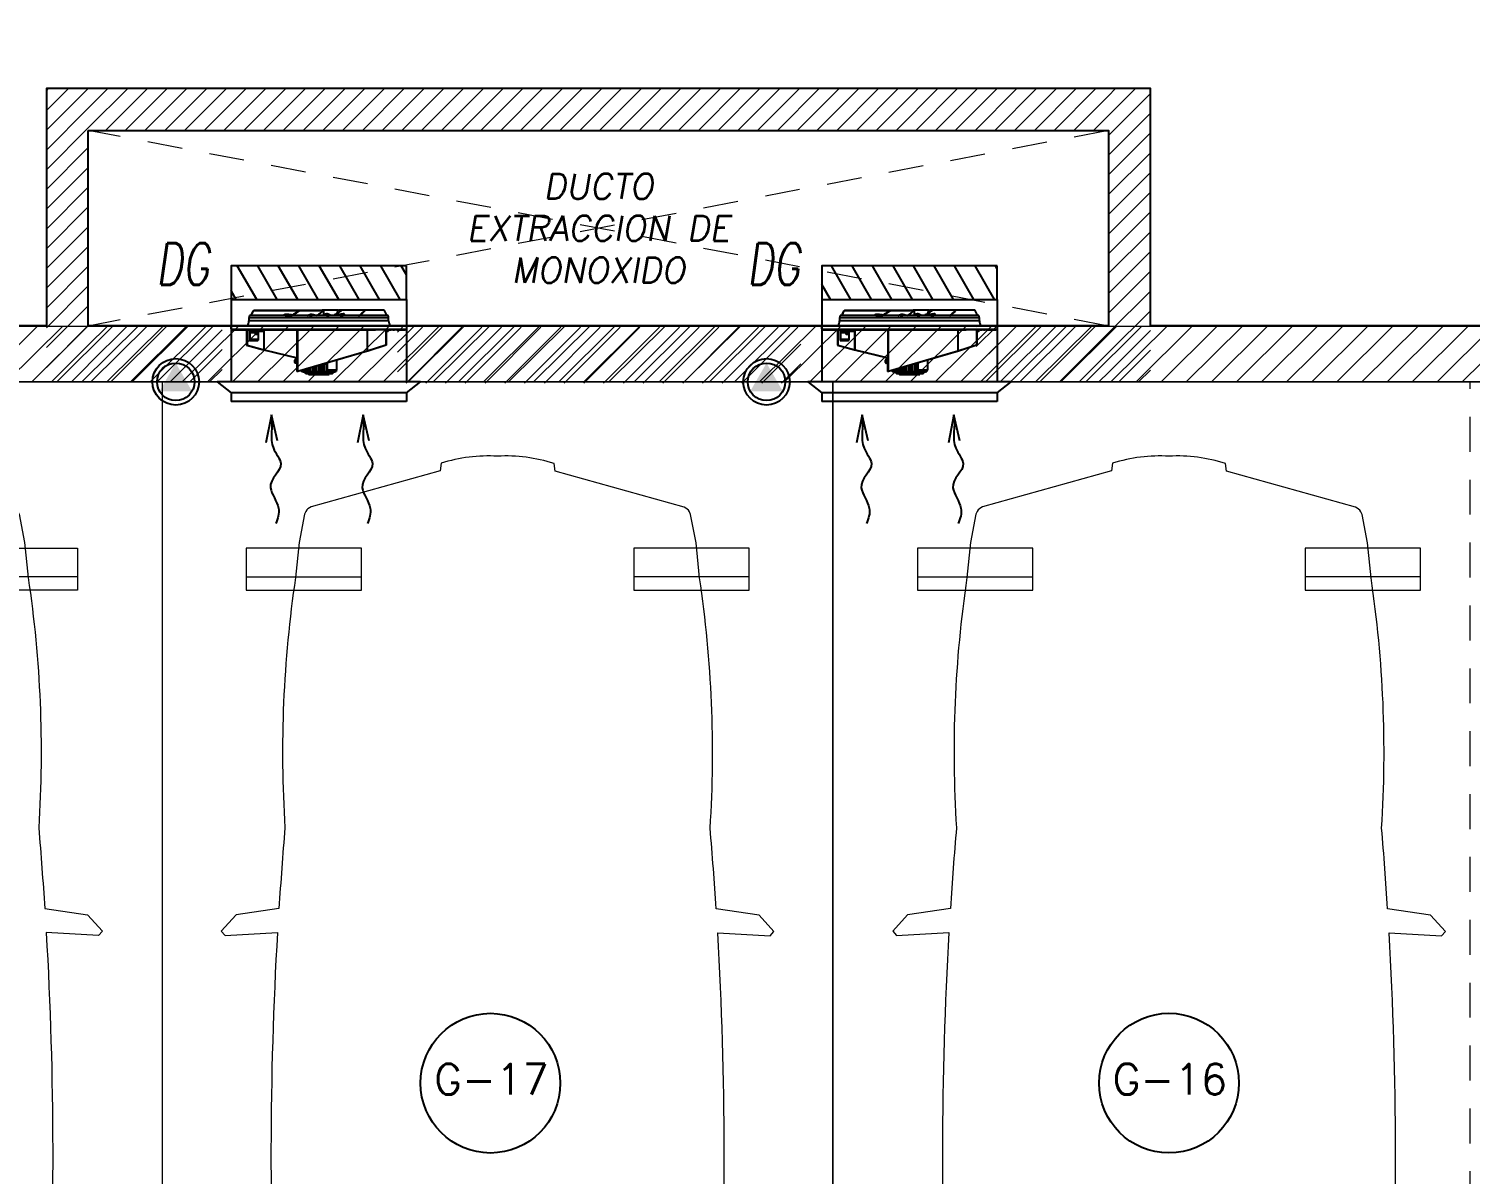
# Model space of a CAD drawing. Header units: millimetres. Extents: x 226317 to 226469, y 8188100 to 8188260.
# Drawn here: x 226368.64 to 226373.8, y 8188205.07 to 8188209.17 of the extents above; entities that cross this region are included whole.
import ezdxf
from ezdxf.enums import TextEntityAlignment as Align

# ---------------------------------------------------------------- set-up
doc = ezdxf.new("R2010")
doc.units = ezdxf.units.MM
doc.linetypes.add('HIDDEN2', pattern=[0.1875, 0.125, -0.0625])
for name, color, linetype in [('A-COTAS INT', 8, 'Continuous'), ('A-ESTRUCTURA-HATCH', 8, 'Continuous'), ('A-ESTRUCTURA-MUROS', 8, 'Continuous'), ('A-ESTRUCTURA-VIGAS', 8, 'HIDDEN2'), ('A-LINEAS', 8, 'Continuous'), ('A-MOBILIARIO', 8, 'Continuous'), ('A-NUMERO ESTAC', 8, 'Continuous'), ('A-PROYECCIONES', 8, 'HIDDEN2'), ('A-TEXTO-INDICACIONES', 8, 'Continuous'), ('A_30_Extractores', 8, 'Continuous'), ('L-03_EQUIP-ACCES', 8, 'Continuous'), ('L3 Equipos y Ductos', 8, 'Continuous'), ('L4 Linea mediana', 8, 'Continuous'), ('L6 Linea fina', 8, 'Continuous'), ('MURO CF 120', 8, 'Continuous')]:
    doc.layers.add(name, color=color, linetype=linetype)
doc.layers.add('A-ETAPAS', color=8, linetype='Continuous', lineweight=35, plot=False)
doc.layers.add('A-MUROS', color=8, linetype='Continuous', lineweight=30)
doc.layers.add('A-ÁREA COMÚN', color=8, linetype='Continuous', plot=False)
doc.styles.add('JNV ING', font='romans.shx', dxfattribs={"width": 0.7, "oblique": 8, "height": 0.15})
doc.styles.add('ROMANS', font='ROMANS.shx', dxfattribs={"oblique": 10})
pattern_1 = [(45, (1.79346, -0.002236), (-0.03535534, 0.03535534), [])]

# ---------------------------------------------------------------- blocks, each defined once
blk = doc.blocks.new('EST P1')
at = {"layer": 'A-ESTRUCTURA-HATCH', "lineweight": 0}
h = blk.add_hatch(dxfattribs=at)
h.set_pattern_fill('ANSI31', color=8, scale=0.02)
h.set_pattern_definition([(45, (-226392.07709, -8188203.05961), (-0.04490128060535, 0.04490128060535), [])])
h.paths.add_polyline_path([(-3.61, 5.05), (-3.61, 4.85), (-44.785, 4.85), (-44.785, -0.15), (-46.99, -0.15), (-46.99, -11.15), (-3.61, -11.1501), (-3.61, -11.4001), (-47.24, -11.4001), (-47.24, 0.15), (-45.035, 0.15), (-45.035, 5.05)])
h.paths.add_polyline_path([(5.8757, 4.85), (5.8757, 5.05), (35.53, 5.05), (35.53, 4.85)])
h.paths.add_polyline_path([(47.915, 5.05), (35.58, 5.05), (35.58, 4.85), (47.915, 4.85)])
h.paths.add_polyline_path([(51.865, 4.85), (53.3757, 4.85), (53.3757, 5.05), (51.865, 5.05)])
edge = h.paths.add_edge_path()
edge.add_arc((63.3007, -0.15), 9.7, 360, 540)
edge.add_line((53.6007, -0.15), (53.8007, -0.15))
edge.add_arc((63.3007, -0.15), 9.5, 0.90471, 180, ccw=False)
edge.add_line((72.7995, 0), (70.3507, 0))
edge.add_line((70.3507, 0), (70.3507, -0.1499))
edge.add_line((70.3507, -0.1499), (73.0007, -0.15))
edge = h.paths.add_edge_path(flags=0)
edge.add_arc((63.3007, -0.15), 3.3, 0.0009, 49.9947)
edge.add_line((65.4221, 2.3777), (65.4222, -0.15))
edge.add_line((65.4222, -0.15), (65.2722, -0.15))
edge.add_line((65.2722, -0.15), (65.2721, 2.4964))
edge.add_arc((63.3007, -0.15), 3.3, 53.3166, 180)
edge.add_line((60.0007, -0.15), (59.8007, -0.15))
edge.add_arc((63.3007, -0.15), 3.5, 2.4574, 179.9999, ccw=False)
edge.add_line((66.7975, 0.0001), (69.4507, 0))
edge.add_line((69.4507, 0), (69.4507, -0.1499))
edge.add_line((69.4507, -0.1499), (66.6007, -0.1499))
h.paths.add_polyline_path([(-3.56, -11.15), (35.53, -11.15), (35.53, -11.4001), (-3.56, -11.4001)])
h.paths.add_polyline_path([(35.58, -11.1501), (71.88, -11.1501), (71.88, -11.4001), (35.58, -11.4)])
at = {"layer": 'A-ESTRUCTURA-MUROS', "color": 8, "lineweight": 0}
blk.add_lwpolyline([(-3.61, 5.05), (-3.61, 4.85), (-44.785, 4.85), (-44.785, -0.15), (-46.99, -0.15), (-46.99, -11.15), (-3.61, -11.1501), (-3.61, -11.4001), (-47.24, -11.4001), (-47.24, 0.15), (-45.035, 0.15), (-45.035, 5.05)], close=True, dxfattribs=at)
at = {"layer": 'A-ESTRUCTURA-VIGAS', "color": 8, "lineweight": 0}
blk.add_lwpolyline([(-18.28, 0.55), (-18.28, 4.85)], dxfattribs=at)
blk = doc.blocks.new('MCF')
at = {"layer": 'MURO CF 120', "lineweight": 0}
h = blk.add_hatch(dxfattribs=at)
h.set_pattern_fill('_USER', color=8, scale=0.05, angle=45, style=0, pattern_type=0)
h.set_pattern_definition(pattern_1)
h.paths.add_polyline_path([(-71.2894, 4.85), (-71.4394, 4.85), (-71.4394, 5.9), (-71.2894, 5.9)])
h = blk.add_hatch(dxfattribs=at)
h.set_pattern_fill('_USER', color=8, scale=0.05, angle=45, style=0, pattern_type=0)
h.set_pattern_definition(pattern_1)
h.paths.add_polyline_path([(-67.6394, 5.8998), (-71.2894, 5.9), (-71.2893, 5.75), (-67.6393, 5.75)])
h = blk.add_hatch(dxfattribs=at)
h.set_pattern_fill('_USER', color=8, scale=0.05, angle=45, style=0, pattern_type=0)
h.set_pattern_definition(pattern_1)
h.paths.add_polyline_path([(-67.6393, 4.85), (-67.4893, 4.85), (-67.4894, 5.8997), (-67.6394, 5.8997)])
h = blk.add_hatch(dxfattribs=at)
h.set_pattern_fill('_USER', color=8, scale=0.05, angle=45, style=0, pattern_type=0)
h.set_pattern_definition(pattern_1)
h.paths.add_polyline_path([(-70.8102, 5.0499), (-71.2894, 5.05), (-71.2893, 4.85), (-70.8102, 4.85)])
h = blk.add_hatch(dxfattribs=at)
h.set_pattern_fill('_USER', color=8, scale=0.05, angle=45, style=0, pattern_type=0)
h.set_pattern_definition(pattern_1)
h.paths.add_polyline_path([(-68.7396, 5.0456), (-70.1826, 5.0457), (-70.1826, 4.8456), (-68.7396, 4.8456)])
h = blk.add_hatch(dxfattribs=at)
h.set_pattern_fill('_USER', color=8, scale=0.05, angle=45, style=0, pattern_type=0)
h.set_pattern_definition(pattern_1)
h.paths.add_polyline_path([(-67.6393, 5.0512), (-68.112, 5.0513), (-68.112, 4.8513), (-67.6393, 4.8513)])
blk = doc.blocks.new('EJE')
at = {"linetype": 'Continuous'}
blk.add_circle((0, 0), 0.5, dxfattribs=at)
at = {"layer": 'A-TEXTO-INDICACIONES', "style": 'ROMANS'}
blk.add_attdef('EJE', text='', height=0.22, rotation=0, dxfattribs=at).set_placement((0.007, 0.028), align=Align.MIDDLE_CENTER)
blk = doc.blocks.new('numeración')
at = {"layer": 'A-NUMERO ESTAC', "color": 8, "lineweight": 0, "xscale": 0.5, "yscale": 0.5, "zscale": 0.5}
for p, values in [((-94.7862, -7.2099), {'EJE': 'G-17'}), ((-92.3584, -7.2098), {'EJE': 'G-16'})]:
    blk.add_blockref('EJE', p, dxfattribs=at).add_auto_attribs(values)
blk = doc.blocks.new('*U81')
at = {"color": 8, "lineweight": 0, "ltscale": 0.5}
for p, q in [((0.3, 4.3019), (0.7126, 4.3019)), ((2.1, 4.3019), (1.6874, 4.3019))]:
    blk.add_line(p, q, dxfattribs=at)
for points in [[(0, 0), (2.4, 0), (2.4, 5), (0, 5)], [(0.3, 4.405), (0.3, 4.255), (0.7126, 4.255), (0.7126, 4.405)], [(1.6874, 4.405), (1.6874, 4.255), (2.1, 4.255), (2.1, 4.405)]]:
    blk.add_lwpolyline(points, close=True, dxfattribs=at)
blk.add_lwpolyline([(1.9875, 3.0285), (2.1748, 3.018), (2.1887, 3.0332), (2.1356, 3.0921), (1.9822, 3.1148, 0.005253), (1.9606, 3.403, 0.053235), (1.9229, 4.2984), (1.91, 4.4239), (1.8907, 4.5254), (1.8862, 4.535, 0.218656), (1.8671, 4.5512), (1.4058, 4.6804), (1.4021, 4.7076, 0.091554), (1.2, 4.7343, 0.09162), (0.9979, 4.7088), (0.9942, 4.6816), (0.5329, 4.5524, 0.218656), (0.5138, 4.5362), (0.5093, 4.5266), (0.49, 4.4251), (0.4771, 4.2996, 0.053235), (0.4394, 3.4042, 0.005253), (0.4178, 3.1159), (0.2644, 3.0933), (0.2113, 3.0344), (0.2252, 3.0191), (0.4125, 3.0297, 0.028265), (0.41, 1.4757, 0.139924), (0.5546, 0.3249, 0.272148), (0.5785, 0.3061, 0.035353), (1.2, 0.2657, 0.045639), (1.8192, 0.3049, 0.272148), (1.8431, 0.3237, 0.139889), (1.99, 1.4745, 0.028265)], format="xyb", close=True, dxfattribs=at)
blk = doc.blocks.new('*U82')
at = {"color": 8, "lineweight": 0, "ltscale": 0.5}
for p, q in [((0.3025, 4.3019), (0.7151, 4.3019)), ((2.1025, 4.3019), (1.6899, 4.3019))]:
    blk.add_line(p, q, dxfattribs=at)
for points in [[(0, 0), (2.405, 0), (2.405, 5), (0, 5)], [(0.3025, 4.405), (0.3025, 4.255), (0.7151, 4.255), (0.7151, 4.405)], [(1.6899, 4.405), (1.6899, 4.255), (2.1025, 4.255), (2.1025, 4.405)]]:
    blk.add_lwpolyline(points, close=True, dxfattribs=at)
blk.add_lwpolyline([(1.99, 3.0285), (2.1773, 3.018), (2.1912, 3.0332), (2.1381, 3.0921), (1.9847, 3.1148, 0.005253), (1.9631, 3.403, 0.053235), (1.9254, 4.2984), (1.9125, 4.4239), (1.8932, 4.5254), (1.8887, 4.535, 0.218656), (1.8696, 4.5512), (1.4083, 4.6804), (1.4046, 4.7076, 0.091554), (1.2025, 4.7343, 0.09162), (1.0004, 4.7088), (0.9967, 4.6816), (0.5354, 4.5524, 0.218656), (0.5163, 4.5362), (0.5118, 4.5266), (0.4925, 4.4251), (0.4796, 4.2996, 0.053235), (0.4419, 3.4042, 0.005253), (0.4203, 3.1159), (0.2669, 3.0933), (0.2138, 3.0344), (0.2277, 3.0191), (0.415, 3.0297, 0.028265), (0.4125, 1.4757, 0.139924), (0.5571, 0.3249, 0.272148), (0.581, 0.3061, 0.035353), (1.2025, 0.2657, 0.045639), (1.8217, 0.3049, 0.272148), (1.8456, 0.3237, 0.139889), (1.9925, 1.4745, 0.028265)], format="xyb", close=True, dxfattribs=at)
blk = doc.blocks.new('*U61')
at = {"color": 8, "lineweight": 0, "ltscale": 0.5}
for p, q in [((0.3025, 4.3019), (0.7151, 4.3019)), ((2.1025, 4.3019), (1.6899, 4.3019))]:
    blk.add_line(p, q, dxfattribs=at)
for points in [[(0, 0), (2.405, 0), (2.405, 5), (0, 5)], [(0.3025, 4.405), (0.3025, 4.255), (0.7151, 4.255), (0.7151, 4.405)], [(1.6899, 4.405), (1.6899, 4.255), (2.1025, 4.255), (2.1025, 4.405)]]:
    blk.add_lwpolyline(points, close=True, dxfattribs=at)
blk.add_lwpolyline([(1.99, 3.0285), (2.1773, 3.018), (2.1912, 3.0332), (2.1381, 3.0921), (1.9847, 3.1148, 0.005253), (1.9631, 3.403, 0.053235), (1.9254, 4.2984), (1.9125, 4.4239), (1.8932, 4.5254), (1.8887, 4.535, 0.218656), (1.8696, 4.5512), (1.4083, 4.6804), (1.4046, 4.7076, 0.091554), (1.2025, 4.7343, 0.09162), (1.0004, 4.7088), (0.9967, 4.6816), (0.5354, 4.5524, 0.218656), (0.5163, 4.5362), (0.5118, 4.5266), (0.4925, 4.4251), (0.4796, 4.2996, 0.053235), (0.4419, 3.4042, 0.005253), (0.4203, 3.1159), (0.2669, 3.0933), (0.2138, 3.0344), (0.2277, 3.0191), (0.415, 3.0297, 0.028265), (0.4125, 1.4757, 0.139924), (0.5571, 0.3249, 0.272148), (0.581, 0.3061, 0.035353), (1.2025, 0.2657, 0.045639), (1.8217, 0.3049, 0.272148), (1.8456, 0.3237, 0.139889), (1.9925, 1.4745, 0.028265)], format="xyb", close=True, dxfattribs=at)
blk = doc.blocks.new('TEXTOSSS')
at = {"layer": 'A-TEXTO-INDICACIONES', "color": 8, "lineweight": 0, "insert": (-97.1312, 7.05), "char_height": 0.09, "width": 1.073848, "attachment_point": 5, "style": 'ROMANS'}
blk.add_mtext('DUCTO EXTRACCION DE MONOXIDO{\\Q15; }', dxfattribs=at)
blk = doc.blocks.new('HXT-500L')
at = {"layer": 'L-03_EQUIP-ACCES'}
for p, q in [((-171.5533, 625.4889), (-171.5536, 625.4889)), ((-171.5535, 625.4824), (-171.5536, 625.4824)), ((-171.5535, 625.4812), (-171.5536, 625.4812)), ((-171.5535, 625.4824), (-171.5535, 625.4812)), ((-171.5535, 625.4812), (-171.5535, 625.4587)), ((-171.5535, 625.4798), (-171.5535, 625.4798)), ((-171.5535, 625.4798), (-171.5535, 625.4787)), ((-171.5535, 625.4787), (-171.5535, 625.4778)), ((-171.5535, 625.4787), (-171.5535, 625.4787)), ((-171.5535, 625.4778), (-171.5535, 625.4778)), ((-171.5535, 625.4769), (-171.5535, 625.4778)), ((-171.5535, 625.4778), (-171.5535, 625.4778)), ((-171.5535, 625.4778), (-171.5535, 625.4778)), ((-171.5535, 625.4769), (-171.5535, 625.4769)), ((-171.5535, 625.4769), (-171.5535, 625.4769)), ((-171.5535, 625.4769), (-171.5535, 625.4756)), ((-171.5535, 625.4756), (-171.5535, 625.4756)), ((-171.5535, 625.4756), (-171.5535, 625.475)), ((-171.5535, 625.475), (-171.5535, 625.475)), ((-171.5535, 625.475), (-171.5535, 625.4741)), ((-171.5535, 625.4741), (-171.5535, 625.4741)), ((-171.5535, 625.4735), (-171.5535, 625.4741)), ((-171.5535, 625.4735), (-171.5535, 625.4735)), ((-171.5535, 625.4735), (-171.5535, 625.4724)), ((-171.5535, 625.4724), (-171.5535, 625.4724)), ((-171.5535, 625.4724), (-171.5535, 625.4722)), ((-171.5535, 625.4722), (-171.5535, 625.4722)), ((-171.5535, 625.4722), (-171.5535, 625.4714)), ((-171.5535, 625.4714), (-171.5535, 625.471)), ((-171.5535, 625.4714), (-171.5535, 625.4714)), ((-171.5535, 625.471), (-171.5535, 625.471)), ((-171.5535, 625.4701), (-171.5535, 625.471)), ((-171.5535, 625.4701), (-171.5535, 625.4701)), ((-171.5535, 625.4698), (-171.5535, 625.4701)), ((-171.5535, 625.4698), (-171.5535, 625.4698)), ((-171.5535, 625.4698), (-171.5535, 625.4691)), ((-171.5535, 625.4691), (-171.5535, 625.4691)), ((-171.5535, 625.469), (-171.5535, 625.469)), ((-171.5535, 625.469), (-171.5535, 625.469)), ((-171.5535, 625.469), (-171.5535, 625.4689)), ((-171.5535, 625.4689), (-171.5535, 625.4689)), ((-171.5535, 625.4688), (-171.5535, 625.4689)), ((-171.5535, 625.4688), (-171.5535, 625.4688)), ((-171.5535, 625.4686), (-171.5535, 625.4686)), ((-171.5535, 625.4686), (-171.5535, 625.4686)), ((-171.5535, 625.4684), (-171.5535, 625.4684)), ((-171.5535, 625.4682), (-171.5535, 625.4682)), ((-171.5535, 625.4682), (-171.5535, 625.4676)), ((-171.5535, 625.4676), (-171.5535, 625.4676)), ((-171.5535, 625.4671), (-171.5535, 625.4671)), ((-171.5535, 625.4668), (-171.5535, 625.4668)), ((-171.5535, 625.4666), (-171.5535, 625.4666)), ((-171.5535, 625.4666), (-171.5535, 625.4655)), ((-171.5535, 625.4655), (-171.5535, 625.4655)), ((-171.5535, 625.4643), (-171.5535, 625.4643)), ((-171.5535, 625.4643), (-171.5535, 625.4632)), ((-171.5535, 625.4632), (-171.5535, 625.4632)), ((-171.5535, 625.4632), (-171.5535, 625.4606)), ((-171.5533, 625.4762), (-171.5533, 625.4889)), ((-171.5533, 625.4589), (-171.5533, 625.4744)), ((-171.5535, 625.4587), (-171.5536, 625.4587)), ((-171.5535, 625.4574), (-171.5536, 625.4574)), ((-171.5535, 625.4606), (-171.5535, 625.4606)), ((-171.5535, 625.4606), (-171.5535, 625.4606)), ((-171.5535, 625.4606), (-171.5535, 625.4606)), ((-171.5535, 625.4606), (-171.5535, 625.4606)), ((-171.5535, 625.4606), (-171.5535, 625.4606)), ((-171.5535, 625.4606), (-171.5535, 625.4606)), ((-171.5535, 625.4606), (-171.5535, 625.4606)), ((-171.5535, 625.4606), (-171.5535, 625.4606)), ((-171.5535, 625.4606), (-171.5535, 625.4606)), ((-171.5535, 625.4606), (-171.5535, 625.4605)), ((-171.5535, 625.4605), (-171.5535, 625.4605)), ((-171.5535, 625.4605), (-171.5535, 625.4605)), ((-171.5535, 625.4605), (-171.5535, 625.4605)), ((-171.5535, 625.4605), (-171.5535, 625.4605)), ((-171.5535, 625.4605), (-171.5535, 625.4605)), ((-171.5535, 625.4605), (-171.5535, 625.4605)), ((-171.5535, 625.4605), (-171.5535, 625.4605)), ((-171.5535, 625.4605), (-171.5535, 625.4605)), ((-171.5535, 625.4605), (-171.5535, 625.4605)), ((-171.5535, 625.4605), (-171.5535, 625.4605)), ((-171.5535, 625.4605), (-171.5535, 625.4605)), ((-171.5535, 625.4605), (-171.5535, 625.4605)), ((-171.5535, 625.4605), (-171.5535, 625.4605)), ((-171.5535, 625.4605), (-171.5535, 625.4605)), ((-171.5535, 625.4605), (-171.5535, 625.4605)), ((-171.5535, 625.4605), (-171.5535, 625.4605)), ((-171.5535, 625.4605), (-171.5535, 625.4605)), ((-171.5535, 625.4605), (-171.5535, 625.4605)), ((-171.5535, 625.4605), (-171.5535, 625.4605)), ((-171.5535, 625.4605), (-171.5535, 625.4605)), ((-171.5535, 625.4605), (-171.5535, 625.4605)), ((-171.5535, 625.4605), (-171.5535, 625.4605)), ((-171.5535, 625.4605), (-171.5535, 625.4605)), ((-171.5535, 625.4605), (-171.5535, 625.4605)), ((-171.5535, 625.4605), (-171.5535, 625.4605)), ((-171.5535, 625.4605), (-171.5535, 625.4605)), ((-171.5535, 625.4605), (-171.5535, 625.4605)), ((-171.5535, 625.4605), (-171.5535, 625.4605)), ((-171.5535, 625.4605), (-171.5535, 625.4605)), ((-171.5535, 625.4603), (-171.5535, 625.4603)), ((-171.5535, 625.4598), (-171.5535, 625.4598)), ((-171.5535, 625.4593), (-171.5535, 625.4593)), ((-171.5533, 625.4589), (-171.5535, 625.4589)), ((-171.5535, 625.4587), (-171.5535, 625.4574)), ((-171.5536, 625.3829), (-171.5537, 625.3829)), ((-171.5573, 624.8664), (-171.5685, 624.8664)), ((-171.5573, 624.8664), (-171.5551, 624.8664)), ((-171.5564, 624.8679), (-171.5551, 624.8679)), ((-171.5551, 624.8679), (-171.5551, 624.868)), ((-171.5536, 624.8679), (-171.5536, 624.868))]:
    blk.add_line(p, q, dxfattribs=at)
blk.add_arc((-171.5555, 624.8664), 0.00175, 74.0681, 180, dxfattribs=at)
for points, knots in [([(-171.5536, 624.868), (-171.5536, 624.868), (-171.5536, 624.868), (-171.554, 624.868), (-171.5545, 624.868), (-171.5549, 624.868), (-171.5551, 624.868)], [0, 0, 0, 0, 0.250006, 0.499998, 0.750003, 1, 1, 1, 1]), ([(-171.5551, 624.8664), (-171.5549, 624.8664), (-171.5547, 624.8664), (-171.5543, 624.8666), (-171.554, 624.8668), (-171.5538, 624.8671), (-171.5536, 624.8675), (-171.5536, 624.8677), (-171.5536, 624.8679)], [0, 0, 0, 0, 0.1931915, 0.332491, 0.5000012, 0.6675015, 0.8068052, 1, 1, 1, 1])]:
    blk.add_open_spline(points, degree=3, knots=knots, dxfattribs=at)
for points in [[(-171.5536, 624.868), (-171.5551, 624.868)], [(-171.5551, 624.8679), (-171.5536, 624.8679)], [(-171.5551, 624.8679), (-171.5551, 624.8679)], [(-171.5551, 624.8677), (-171.5551, 624.8664)]]:
    blk.add_open_spline(points, degree=1, dxfattribs=at)
at = {"layer": 'L3 Equipos y Ductos'}
for p, q in [((-171.5685, 624.8664), (-171.5685, 625.494)), ((-171.5685, 625.494), (-171.5573, 625.494)), ((-171.5551, 625.4939), (-171.5573, 625.4939)), ((-171.5551, 625.4924), (-171.5564, 625.4924)), ((-171.5551, 625.4923), (-171.5551, 625.4924)), ((-171.5551, 624.868), (-171.5551, 625.4923)), ((-171.5536, 625.4939), (-171.5537, 625.4939)), ((-171.5537, 625.4939), (-171.5537, 625.3829)), ((-171.5536, 625.4939), (-171.5536, 625.3829)), ((-171.604, 625.4286), (-171.604, 624.9317)), ((-171.5956, 625.4302), (-171.5956, 624.9302)), ((-171.5851, 625.4302), (-171.5851, 624.9302)), ((-171.5535, 625.4514), (-171.5536, 625.4514)), ((-171.5535, 625.4512), (-171.5536, 625.4512)), ((-171.5535, 625.4449), (-171.5536, 625.4449)), ((-171.5535, 625.4448), (-171.5536, 625.4448)), ((-171.5535, 625.4397), (-171.5536, 625.4397)), ((-171.5535, 625.4334), (-171.5536, 625.4334)), ((-171.5535, 625.4284), (-171.5536, 625.4284)), ((-171.5535, 625.4251), (-171.5536, 625.4251)), ((-171.5535, 625.423), (-171.5536, 625.423)), ((-171.5535, 625.4218), (-171.5536, 625.4218)), ((-171.5536, 625.4214), (-171.5397, 625.4214)), ((-171.5536, 625.4195), (-171.5397, 625.4195)), ((-171.5535, 625.4449), (-171.5535, 625.4512)), ((-171.5535, 625.4334), (-171.5535, 625.4397)), ((-171.5488, 625.4214), (-171.5488, 625.4278)), ((-171.5395, 625.4214), (-171.4986, 625.4214)), ((-171.5395, 625.4195), (-171.4986, 625.4195)), ((-171.4986, 625.4214), (-171.4986, 625.4195)), ((-171.4986, 625.4214), (-171.4772, 625.3554)), ((-171.4986, 625.4195), (-171.4772, 625.3535)), ((-171.5536, 624.868), (-171.5536, 625.3829)), ((-171.5536, 625.3535), (-171.5397, 625.3535)), ((-171.5536, 625.3535), (-171.5397, 625.3535)), ((-171.5395, 625.3535), (-171.4771, 625.3535)), ((-171.5395, 625.3535), (-171.4772, 625.3535)), ((-171.4772, 625.3554), (-171.4772, 625.3535)), ((-171.4771, 625.3549), (-171.4771, 625.3535)), ((-171.4771, 625.3549), (-171.4038, 625.1051)), ((-171.4771, 625.3535), (-171.4038, 625.1037)), ((-171.5536, 625.1037), (-171.4038, 625.1037)), ((-171.4536, 625.1032), (-171.5536, 625.1032)), ((-171.4817, 624.9851), (-171.4536, 625.1032)), ((-171.4536, 625.1032), (-171.4536, 625.1015)), ((-171.4038, 625.1051), (-171.4038, 625.1037)), ((-171.4036, 625.1051), (-171.4036, 625.1022)), ((-171.4036, 625.1022), (-171.4036, 625.1017)), ((-171.4817, 624.9834), (-171.4536, 625.1015)), ((-171.4536, 625.1017), (-171.4036, 625.1017)), ((-171.4817, 624.9851), (-171.5493, 624.9851)), ((-171.4818, 624.985), (-171.5492, 624.985)), ((-171.5488, 624.954), (-171.5488, 624.9837)), ((-171.5488, 624.938), (-171.5488, 624.954)), ((-171.5481, 624.9462), (-171.5481, 624.9692)), ((-171.5479, 624.9689), (-171.5479, 624.9464)), ((-171.5474, 624.9646), (-171.5474, 624.9632)), ((-171.5434, 624.9646), (-171.5474, 624.9646)), ((-171.5474, 624.9632), (-171.5474, 624.9563)), ((-171.5434, 624.9632), (-171.5474, 624.9632)), ((-171.5434, 624.9563), (-171.5474, 624.9563)), ((-171.5474, 624.9563), (-171.5474, 624.9507)), ((-171.5434, 624.9507), (-171.5474, 624.9507)), ((-171.544, 624.9349), (-171.544, 624.9507)), ((-171.5434, 624.9632), (-171.5434, 624.9646)), ((-171.5434, 624.9563), (-171.5434, 624.9632)), ((-171.5434, 624.9507), (-171.5434, 624.9563)), ((-171.5202, 624.9646), (-171.5433, 624.9646)), ((-171.5429, 624.964), (-171.5429, 624.9628)), ((-171.5429, 624.9628), (-171.5429, 624.9564)), ((-171.5429, 624.9564), (-171.5429, 624.9513)), ((-171.5369, 624.9616), (-171.5369, 624.9537)), ((-171.5202, 624.9349), (-171.5202, 624.9646)), ((-171.5155, 624.9317), (-171.5155, 624.9614)), ((-171.4986, 624.9242), (-171.4818, 624.985)), ((-171.4986, 624.922), (-171.4818, 624.9827)), ((-171.5536, 624.9317), (-171.5155, 624.9317)), ((-171.5536, 624.9242), (-171.4986, 624.9242)), ((-171.5536, 624.922), (-171.4986, 624.922)), ((-171.5202, 624.9349), (-171.544, 624.9349)), ((-171.4986, 624.9242), (-171.4986, 624.922))]:
    blk.add_line(p, q, dxfattribs=at)
at = {"layer": 'L3 Equipos y Ductos', "flags": 128}
for points in [[(-171.5488, 625.4278), (-171.5489, 625.4283), (-171.5492, 625.4288), (-171.5496, 625.4292), (-171.5502, 625.4297), (-171.5509, 625.43), (-171.5517, 625.4302), (-171.5526, 625.4304), (-171.5536, 625.4304)], [(-171.5488, 624.9837), (-171.5489, 624.9843), (-171.5492, 624.9849), (-171.5496, 624.9855), (-171.5502, 624.986), (-171.5509, 624.9864), (-171.5517, 624.9866), (-171.5526, 624.9868), (-171.5536, 624.9869)], [(-171.5488, 624.954), (-171.5489, 624.9546), (-171.5492, 624.9552), (-171.5496, 624.9557), (-171.5502, 624.9562), (-171.5509, 624.9566), (-171.5517, 624.9569), (-171.5526, 624.9571), (-171.5536, 624.9572)], [(-171.5155, 624.9614), (-171.5155, 624.962), (-171.5158, 624.9626), (-171.5163, 624.9632), (-171.5169, 624.9636), (-171.5176, 624.964), (-171.5184, 624.9643), (-171.5193, 624.9645), (-171.5202, 624.9646)], [(-171.544, 624.9349), (-171.545, 624.9349), (-171.5459, 624.9351), (-171.5467, 624.9354), (-171.5474, 624.9358), (-171.548, 624.9363), (-171.5484, 624.9368), (-171.5487, 624.9374), (-171.5488, 624.938)], [(-171.5155, 624.9317), (-171.5155, 624.9323), (-171.5158, 624.9329), (-171.5163, 624.9334), (-171.5169, 624.9339), (-171.5176, 624.9343), (-171.5184, 624.9346), (-171.5193, 624.9348), (-171.5202, 624.9349)]]:
    blk.add_lwpolyline(points, dxfattribs=at)
at = {"layer": 'L3 Equipos y Ductos'}
for centre, radius, start, end in [((-171.5555, 625.494), 0.00175, 180, 285.9319), ((-171.5942, 625.3994), 0.0308, 92.5617, 108.6127), ((-171.5851, 625.4602), 0.03, 270, 303.389), ((-171.5481, 624.9689), 0.00025, 0, 90), ((-171.5443, 624.9702), 0.0056, 229.9059, 269.7209), ((-171.5942, 624.9609), 0.0308, 251.3873, 267.4383), ((-171.5851, 624.9002), 0.03, 56.611, 90), ((-171.5481, 624.9464), 0.00025, 270, 0)]:
    blk.add_arc(centre, radius, start, end, dxfattribs=at)
for centre, major_axis, ratio, start_param, end_param in [((-171.5474, 624.964), (0, 0.000546), 0.916174, 0, 1.570796), ((-171.5474, 624.9628), (0.0005, 0), 0.872058, 1.570796, 3.141593), ((-171.5474, 624.9564), (0.0005, 0), 0.219437, 3.141593, 4.712389), ((-171.5474, 624.9513), (0, 0.000546), 0.916174, 1.570796, 3.141593), ((-171.5434, 624.964), (0, 0.000546), 0.916174, 4.712389, 6.283185), ((-171.5434, 624.9628), (0.0005, 0), 0.872058, 0, 1.570796), ((-171.5434, 624.9564), (0.0005, 0), 0.219437, 4.712389, 6.283185), ((-171.5434, 624.9513), (0, 0.000546), 0.916174, 3.141593, 4.712389)]:
    blk.add_ellipse(centre, major_axis=major_axis, ratio=ratio, start_param=start_param, end_param=end_param, dxfattribs=at)
for points in [[(-171.5551, 625.4939), (-171.5551, 625.4926)], [(-171.5536, 625.4924), (-171.5551, 625.4924)], [(-171.5551, 625.4924), (-171.5551, 625.4924)], [(-171.5551, 625.4923), (-171.5536, 625.4923)], [(-171.5851, 625.4302), (-171.5956, 625.4302)], [(-171.4772, 625.3554), (-171.4771, 625.3549)], [(-171.4772, 625.3535), (-171.4771, 625.3535)], [(-171.4038, 625.1051), (-171.4036, 625.1051)], [(-171.5481, 624.9692), (-171.5488, 624.9692)], [(-171.5369, 624.9616), (-171.5429, 624.9616)], [(-171.5429, 624.9537), (-171.5369, 624.9537)], [(-171.4818, 624.985), (-171.4817, 624.9851)], [(-171.4818, 624.985), (-171.4818, 624.9827)], [(-171.4818, 624.9827), (-171.4817, 624.9834)], [(-171.4817, 624.9851), (-171.4817, 624.9834)], [(-171.5956, 624.9302), (-171.5851, 624.9302)], [(-171.5488, 624.9462), (-171.5481, 624.9462)]]:
    blk.add_open_spline(points, degree=1, dxfattribs=at)
for points, knots in [([(-171.5537, 625.493), (-171.5537, 625.493), (-171.5538, 625.4932), (-171.554, 625.4935), (-171.5543, 625.4937), (-171.5547, 625.4939), (-171.5549, 625.4939), (-171.5551, 625.4939)], [0, 0, 0, 0, 0.137861, 0.354203, 0.570558, 0.750476, 1, 1, 1, 1]), ([(-171.5551, 625.4923), (-171.5549, 625.4923), (-171.5545, 625.4923), (-171.554, 625.4923), (-171.5536, 625.4923), (-171.5536, 625.4923), (-171.5536, 625.4923)], [0, 0, 0, 0, 0.249997, 0.500002, 0.749994, 1, 1, 1, 1]), ([(-171.4038, 625.1037), (-171.4038, 625.1035), (-171.4038, 625.1032), (-171.4037, 625.1027), (-171.4036, 625.1024), (-171.4036, 625.1022)], [0, 0, 0, 0, 0.260203, 0.520403, 1, 1, 1, 1])]:
    blk.add_open_spline(points, degree=3, knots=knots, dxfattribs=at)
at = {"layer": 'L4 Linea mediana'}
for p, q in [((-171.6239, 625.4089), (-171.6239, 625.3437)), ((-171.6239, 625.3437), (-171.6239, 625.2668)), ((-171.6195, 625.3436), (-171.6205, 625.3433)), ((-171.6239, 625.2668), (-171.6239, 625.2552)), ((-171.6239, 625.2463), (-171.6239, 625.1927)), ((-171.4446, 625.2441), (-171.409, 625.2441)), ((-171.4066, 625.2111), (-171.4349, 625.2111)), ((-171.4339, 625.2075), (-171.4066, 625.2075)), ((-171.409, 625.2441), (-171.409, 625.2289)), ((-171.409, 625.2403), (-171.404, 625.2403)), ((-171.409, 625.2289), (-171.409, 625.2226)), ((-171.409, 625.2226), (-171.404, 625.2226)), ((-171.409, 625.2226), (-171.409, 625.2126)), ((-171.409, 625.2126), (-171.409, 625.2111)), ((-171.4066, 625.2075), (-171.4066, 625.2111)), ((-171.4066, 625.2109), (-171.404, 625.2109)), ((-171.404, 625.2403), (-171.404, 625.2424)), ((-171.404, 625.2403), (-171.404, 625.2226)), ((-171.404, 625.2226), (-171.404, 625.2109)), ((-171.404, 625.151), (-171.404, 625.2109)), ((-171.402, 625.1811), (-171.402, 625.2334)), ((-171.397, 625.1811), (-171.397, 625.2284)), ((-171.3935, 625.1811), (-171.3935, 625.2174)), ((-171.623, 625.193), (-171.6239, 625.1927)), ((-171.6239, 625.1158), (-171.6239, 625.1927)), ((-171.623, 625.1161), (-171.623, 625.193)), ((-171.6205, 625.1975), (-171.6205, 625.1936)), ((-171.6195, 625.1985), (-171.6195, 625.1927)), ((-171.61, 625.1985), (-171.604, 625.1985)), ((-171.4066, 625.2011), (-171.432, 625.2011)), ((-171.4309, 625.1975), (-171.4066, 625.1975)), ((-171.4066, 625.1911), (-171.4291, 625.1911)), ((-171.4282, 625.1883), (-171.4066, 625.1883)), ((-171.428, 625.1875), (-171.4066, 625.1875)), ((-171.4066, 625.1811), (-171.4261, 625.1811)), ((-171.4251, 625.1775), (-171.4066, 625.1775)), ((-171.4066, 625.1711), (-171.4232, 625.1711)), ((-171.4221, 625.1675), (-171.4066, 625.1675)), ((-171.4066, 625.1611), (-171.4203, 625.1611)), ((-171.4192, 625.1575), (-171.4066, 625.1575)), ((-171.4066, 625.1975), (-171.4066, 625.2011)), ((-171.4066, 625.1883), (-171.4066, 625.1911)), ((-171.4066, 625.1875), (-171.4066, 625.1883)), ((-171.4066, 625.1775), (-171.4066, 625.1811)), ((-171.4066, 625.1675), (-171.4066, 625.1711)), ((-171.4066, 625.1575), (-171.4066, 625.1611)), ((-171.402, 625.1287), (-171.402, 625.1811)), ((-171.397, 625.1337), (-171.397, 625.1811)), ((-171.3935, 625.1447), (-171.3935, 625.1811)), ((-171.623, 625.1161), (-171.6239, 625.1158)), ((-171.623, 625.1069), (-171.6239, 625.1069)), ((-171.6239, 624.9532), (-171.6239, 625.1069)), ((-171.623, 624.9532), (-171.623, 625.1069)), ((-171.6195, 625.1081), (-171.6205, 625.1078)), ((-171.4066, 625.1511), (-171.4173, 625.1511)), ((-171.4163, 625.1475), (-171.4066, 625.1475)), ((-171.409, 625.1302), (-171.4112, 625.1302)), ((-171.409, 625.1242), (-171.4094, 625.1242)), ((-171.409, 625.1475), (-171.409, 625.1392)), ((-171.409, 625.1392), (-171.409, 625.1229)), ((-171.409, 625.1392), (-171.404, 625.1392)), ((-171.4087, 625.1216), (-171.404, 625.1216)), ((-171.4066, 625.1475), (-171.4066, 625.1511)), ((-171.404, 625.151), (-171.4066, 625.151)), ((-171.404, 625.151), (-171.404, 625.1392)), ((-171.404, 625.1392), (-171.404, 625.1216)), ((-171.404, 625.1197), (-171.404, 625.1216)), ((-171.4475, 625.1007), (-171.4336, 625.1007)), ((-171.4406, 625.1002), (-171.4469, 625.1002)), ((-171.4469, 625.1002), (-171.4469, 625.0962)), ((-171.4469, 625.1002), (-171.4469, 625.1002)), ((-171.4469, 625.1002), (-171.4469, 625.0962)), ((-171.4469, 625.0962), (-171.4406, 625.0962)), ((-171.4469, 625.0962), (-171.4469, 625.0962)), ((-171.4406, 625.0957), (-171.4464, 625.0957)), ((-171.4464, 625.0957), (-171.4464, 625.0957)), ((-171.4366, 625.0939), (-171.4445, 625.0939)), ((-171.4406, 625.1002), (-171.4406, 625.0962)), ((-171.4342, 625.1002), (-171.4406, 625.1002)), ((-171.4406, 625.0962), (-171.4342, 625.0962)), ((-171.4347, 625.0957), (-171.4406, 625.0957)), ((-171.4342, 625.1002), (-171.4342, 625.0962)), ((-171.623, 624.9532), (-171.6239, 624.9532)), ((-171.6195, 624.9455), (-171.6205, 624.9455))]:
    blk.add_line(p, q, dxfattribs=at)
for centre, radius, start, end in [((-171.6035, 625.2743), 0.00877, 219.6772, 257.7064), ((-171.6021, 625.2704), 0.00481, 190.7318, 217.6465), ((-171.6056, 625.2648), 0.000859, 27.8681, 76.7518), ((-171.6014, 625.2022), 0.0103, 112.6605, 149.297), ((-171.5994, 625.2247), 0.00921, 217.1866, 238.277), ((-171.6058, 625.2126), 0.000994, 291.3752, 338.5496), ((-171.6067, 625.2096), 0.00769, 69.3504, 71.3774), ((-171.6014, 625.1598), 0.00926, 210.7031, 247.3395), ((-171.5998, 625.1388), 0.00758, 123.6377, 143.1977), ((-171.6058, 625.1494), 0.00202, 31.3842, 68.3712), ((-171.6017, 625.0878), 0.0222, 249.5248, 261.2806), ((-171.5956, 625.0529), 0.0104, 144.0083, 171.3763), ((-171.6056, 625.0605), 0.0054, 73.4203, 84.0429)]:
    blk.add_arc(centre, radius, start, end, dxfattribs=at)
for centre, major_axis, ratio, start_param, end_param in [((-171.4464, 625.1002), (0, 0.0005), 0.999905, 0, 1.570796), ((-171.4464, 625.1002), (0.0005, 0), 0.999905, 1.570796, 3.141593), ((-171.4464, 625.0962), (0, 0.0005), 0.999905, 1.570796, 3.141593), ((-171.4464, 625.0962), (0.0005, 0), 0.999905, 3.141593, 4.712389), ((-171.4406, 625.1002), (0, 0.0005), 0.00019, 4.712389, 6.283185), ((-171.4406, 625.0962), (0, 0.0005), 0.00019, 3.141593, 4.712389), ((-171.4347, 625.1002), (0.0005, 0), 0.999905, 0, 1.570796), ((-171.4347, 625.0962), (0.0005, 0), 0.999905, 4.712389, 6.283185)]:
    blk.add_ellipse(centre, major_axis=major_axis, ratio=ratio, start_param=start_param, end_param=end_param, dxfattribs=at)
for points, knots in [([(-171.6205, 625.4166), (-171.621, 625.4162), (-171.622, 625.4155), (-171.6232, 625.4135), (-171.6238, 625.4112), (-171.6239, 625.4096), (-171.6239, 625.4089)], [0, 0, 0, 0, 0.271463, 0.543163, 0.80826, 1, 1, 1, 1]), ([(-171.604, 625.4233), (-171.6044, 625.4232), (-171.6062, 625.4227), (-171.6099, 625.4213), (-171.615, 625.4193), (-171.6186, 625.4175), (-171.6205, 625.4166)], [0, 0, 0, 0, 0.07628, 0.384067, 0.692176, 1, 1, 1, 1]), ([(-171.6205, 625.3433), (-171.621, 625.3438), (-171.622, 625.3447), (-171.6232, 625.345), (-171.6238, 625.3447), (-171.6239, 625.3439), (-171.6239, 625.3437)], [0, 0, 0, 0, 0.271462, 0.543164, 0.808261, 1, 1, 1, 1]), ([(-171.6195, 625.3436), (-171.62, 625.344), (-171.621, 625.3449), (-171.622, 625.3453), (-171.6223, 625.3451), (-171.6223, 625.3451)], [0, 0, 0, 0, 0.4406503, 0.8816803, 1, 1, 1, 1]), ([(-171.604, 625.3227), (-171.6044, 625.3233), (-171.6062, 625.3263), (-171.6099, 625.3313), (-171.615, 625.3376), (-171.6186, 625.3414), (-171.6205, 625.3433)], [0, 0, 0, 0, 0.07628, 0.384067, 0.692176, 1, 1, 1, 1]), ([(-171.604, 625.3243), (-171.6047, 625.3254), (-171.6073, 625.3296), (-171.6124, 625.3361), (-171.6172, 625.3412), (-171.6195, 625.3436)], [0, 0, 0, 0, 0.141353, 0.578669, 1, 1, 1, 1]), ([(-171.6239, 625.2668), (-171.6239, 625.2663), (-171.6238, 625.2653), (-171.623, 625.2632), (-171.6219, 625.2609), (-171.6209, 625.2595), (-171.6205, 625.2588)], [0, 0, 0, 0, 0.251739, 0.503308, 0.759639, 1, 1, 1, 1]), ([(-171.6205, 625.2588), (-171.6191, 625.2567), (-171.6163, 625.2525), (-171.6124, 625.2461), (-171.6086, 625.2397), (-171.6062, 625.2354), (-171.605, 625.2333)], [0, 0, 0, 0, 0.248881, 0.497758, 0.748881, 1, 1, 1, 1]), ([(-171.6068, 625.2695), (-171.607, 625.2698), (-171.6077, 625.2707), (-171.6086, 625.2714), (-171.6094, 625.2717), (-171.6099, 625.2715), (-171.6103, 625.271), (-171.6105, 625.27), (-171.6103, 625.2689), (-171.6103, 625.2687)], [0, 0, 0, 0, 0.085558, 0.309704, 0.431393, 0.553103, 0.679942, 0.908771, 1, 1, 1, 1]), ([(-171.6103, 625.2687), (-171.61, 625.2668), (-171.6091, 625.2607), (-171.6073, 625.249), (-171.6058, 625.239), (-171.605, 625.2333)], [0, 0, 0, 0, 0.157193, 0.519725, 1, 1, 1, 1]), ([(-171.6059, 625.2675), (-171.6057, 625.2672), (-171.6051, 625.2664), (-171.6044, 625.2655), (-171.604, 625.2649)], [0, 0, 0, 0, 0.3386529, 1, 1, 1, 1]), ([(-171.6053, 625.2667), (-171.6054, 625.2667), (-171.6055, 625.2665), (-171.6054, 625.266), (-171.6054, 625.2657)], [0, 0, 0, 0, 0.35782, 1, 1, 1, 1]), ([(-171.6054, 625.2657), (-171.6054, 625.2653), (-171.6051, 625.2632), (-171.6047, 625.2586), (-171.6043, 625.2544), (-171.604, 625.2519)], [0, 0, 0, 0, 0.091919, 0.459594, 1, 1, 1, 1]), ([(-171.6048, 625.2652), (-171.6049, 625.2656), (-171.6049, 625.2659), (-171.6048, 625.2661), (-171.6048, 625.2661)], [0, 0, 0, 0, 0.977497, 1, 1, 1, 1]), ([(-171.6239, 625.2552), (-171.6239, 625.2543), (-171.6238, 625.2526), (-171.623, 625.2503), (-171.6219, 625.2485), (-171.6209, 625.2478), (-171.6205, 625.2475)], [0, 0, 0, 0, 0.251739, 0.503309, 0.759639, 1, 1, 1, 1]), ([(-171.6228, 625.2502), (-171.6229, 625.25), (-171.6234, 625.249), (-171.6238, 625.2476), (-171.6239, 625.2467), (-171.6239, 625.2463)], [0, 0, 0, 0, 0.133006, 0.636114, 1, 1, 1, 1]), ([(-171.6205, 625.2475), (-171.6191, 625.2469), (-171.6163, 625.2455), (-171.613, 625.244), (-171.6112, 625.2433), (-171.6106, 625.2431)], [0, 0, 0, 0, 0.403735, 0.807464, 1, 1, 1, 1]), ([(-171.6068, 625.2192), (-171.607, 625.2188), (-171.6077, 625.2173), (-171.6086, 625.2152), (-171.6094, 625.2131), (-171.6099, 625.2115), (-171.6103, 625.2097), (-171.6105, 625.2083), (-171.6103, 625.2076), (-171.6103, 625.2075)], [0, 0, 0, 0, 0.085559, 0.309704, 0.431393, 0.553103, 0.679942, 0.908771, 1, 1, 1, 1]), ([(-171.6103, 625.2075), (-171.61, 625.2065), (-171.6091, 625.2035), (-171.6083, 625.2005), (-171.6077, 625.1985)], [0, 0, 0, 0, 0.329013, 1, 1, 1, 1]), ([(-171.6043, 625.2169), (-171.6045, 625.2163), (-171.6049, 625.2152), (-171.6052, 625.2137), (-171.6055, 625.2124), (-171.6054, 625.2119), (-171.6054, 625.2117)], [0, 0, 0, 0, 0.25573, 0.511438, 0.768074, 1, 1, 1, 1]), ([(-171.6054, 625.2117), (-171.6054, 625.2115), (-171.6051, 625.2103), (-171.6047, 625.2077), (-171.6043, 625.2054), (-171.604, 625.2041)], [0, 0, 0, 0, 0.091919, 0.459594, 1, 1, 1, 1]), ([(-171.6048, 625.2123), (-171.6048, 625.2125), (-171.6049, 625.213), (-171.6047, 625.2142), (-171.6044, 625.2155), (-171.6041, 625.2164), (-171.604, 625.2168)], [0, 0, 0, 0, 0.266765, 0.533548, 0.800454, 1, 1, 1, 1]), ([(-171.6239, 625.1927), (-171.6239, 625.1931), (-171.6238, 625.1937), (-171.6234, 625.1937), (-171.6233, 625.1938)], [0, 0, 0, 0, 0.656286, 1, 1, 1, 1]), ([(-171.623, 625.193), (-171.6229, 625.1933), (-171.6228, 625.1941), (-171.622, 625.1943), (-171.6209, 625.1939), (-171.62, 625.193), (-171.6195, 625.1926)], [0, 0, 0, 0, 0.25184, 0.503511, 0.759905, 1, 1, 1, 1]), ([(-171.6195, 625.1926), (-171.6181, 625.1912), (-171.6154, 625.1884), (-171.6114, 625.1838), (-171.6076, 625.1789), (-171.6053, 625.1754), (-171.6041, 625.1736)], [0, 0, 0, 0, 0.2488952, 0.4977864, 0.7488949, 1, 1, 1, 1]), ([(-171.604, 625.1983), (-171.6042, 625.1982), (-171.6046, 625.1982), (-171.6056, 625.1981), (-171.607, 625.1981), (-171.6082, 625.1981), (-171.6094, 625.1983), (-171.6101, 625.1984), (-171.6105, 625.1985), (-171.6105, 625.1985), (-171.6105, 625.1985)], [0, 0, 0, 0, 0.054996, 0.205138, 0.352743, 0.497456, 0.643434, 0.792819, 0.942532, 1, 1, 1, 1]), ([(-171.6059, 625.1434), (-171.6061, 625.1438), (-171.6068, 625.1452), (-171.6078, 625.1473), (-171.6085, 625.1495), (-171.609, 625.1511), (-171.6095, 625.1529), (-171.6096, 625.1543), (-171.6095, 625.1549), (-171.6094, 625.1551)], [0, 0, 0, 0, 0.085762, 0.310249, 0.431944, 0.553658, 0.68038, 0.908893, 1, 1, 1, 1]), ([(-171.6094, 625.1551), (-171.6091, 625.1561), (-171.6082, 625.1593), (-171.6064, 625.1655), (-171.6049, 625.1707), (-171.6041, 625.1736)], [0, 0, 0, 0, 0.1572472, 0.5199039, 1, 1, 1, 1]), ([(-171.605, 625.1513), (-171.6049, 625.1517), (-171.6046, 625.1535), (-171.6043, 625.1552), (-171.604, 625.1564)], [0, 0, 0, 0, 0.270953, 1, 1, 1, 1]), ([(-171.6205, 625.1078), (-171.621, 625.1086), (-171.622, 625.1102), (-171.6232, 625.1126), (-171.6238, 625.1146), (-171.6239, 625.1154), (-171.6239, 625.1158)], [0, 0, 0, 0, 0.2714629, 0.5431624, 0.808261, 1, 1, 1, 1]), ([(-171.6239, 625.1069), (-171.6239, 625.1078), (-171.6238, 625.1095), (-171.6233, 625.1113), (-171.6228, 625.1119), (-171.6228, 625.112)], [0, 0, 0, 0, 0.473129, 0.945939, 1, 1, 1, 1]), ([(-171.6195, 625.1081), (-171.62, 625.1089), (-171.621, 625.1105), (-171.6222, 625.1129), (-171.6229, 625.1149), (-171.6229, 625.1157), (-171.623, 625.1161)], [0, 0, 0, 0, 0.271383, 0.543, 0.808081, 1, 1, 1, 1]), ([(-171.623, 625.1069), (-171.6229, 625.1078), (-171.6229, 625.1092), (-171.6224, 625.1104), (-171.6223, 625.1108)], [0, 0, 0, 0, 0.627825, 1, 1, 1, 1]), ([(-171.604, 625.0805), (-171.6044, 625.0812), (-171.6062, 625.0847), (-171.6099, 625.091), (-171.615, 625.0994), (-171.6186, 625.105), (-171.6205, 625.1078)], [0, 0, 0, 0, 0.07628, 0.384067, 0.692176, 1, 1, 1, 1]), ([(-171.604, 625.0825), (-171.6047, 625.0837), (-171.6073, 625.0886), (-171.6124, 625.0972), (-171.6172, 625.1045), (-171.6195, 625.1081)], [0, 0, 0, 0, 0.141354, 0.578669, 1, 1, 1, 1]), ([(-171.604, 625.1465), (-171.6041, 625.1467), (-171.6044, 625.1476), (-171.6048, 625.149), (-171.6051, 625.1504), (-171.605, 625.151), (-171.605, 625.1513)], [0, 0, 0, 0, 0.122894, 0.416108, 0.709289, 1, 1, 1, 1]), ([(-171.6059, 625.0545), (-171.6061, 625.0547), (-171.6068, 625.0552), (-171.6078, 625.0566), (-171.6085, 625.0585), (-171.609, 625.0602), (-171.6095, 625.0625), (-171.6096, 625.0649), (-171.6095, 625.0666), (-171.6094, 625.0671)], [0, 0, 0, 0, 0.085762, 0.310249, 0.431945, 0.553658, 0.680381, 0.908893, 1, 1, 1, 1]), ([(-171.6094, 625.0671), (-171.6091, 625.0699), (-171.6085, 625.0764), (-171.6078, 625.0829), (-171.6075, 625.0866)], [0, 0, 0, 0, 0.433251, 1, 1, 1, 1]), ([(-171.604, 625.0602), (-171.6041, 625.0603), (-171.6044, 625.0608), (-171.6048, 625.0621), (-171.6051, 625.064), (-171.605, 625.0653), (-171.605, 625.0659)], [0, 0, 0, 0, 0.1228947, 0.4161075, 0.7092898, 1, 1, 1, 1]), ([(-171.605, 625.0659), (-171.6049, 625.0672), (-171.6046, 625.0721), (-171.6043, 625.0769), (-171.604, 625.0805)], [0, 0, 0, 0, 0.270953, 1, 1, 1, 1]), ([(-171.6205, 624.9455), (-171.621, 624.9459), (-171.622, 624.9466), (-171.6232, 624.9486), (-171.6238, 624.951), (-171.6239, 624.9525), (-171.6239, 624.9532)], [0, 0, 0, 0, 0.271463, 0.543163, 0.808261, 1, 1, 1, 1]), ([(-171.6195, 624.9455), (-171.62, 624.9459), (-171.621, 624.9466), (-171.6222, 624.9486), (-171.6229, 624.951), (-171.6229, 624.9525), (-171.623, 624.9532)], [0, 0, 0, 0, 0.2713827, 0.5430008, 0.8080818, 1, 1, 1, 1]), ([(-171.604, 624.9389), (-171.6044, 624.9389), (-171.6062, 624.9394), (-171.6099, 624.9408), (-171.615, 624.9429), (-171.6186, 624.9446), (-171.6205, 624.9455)], [0, 0, 0, 0, 0.07628, 0.384067, 0.692176, 1, 1, 1, 1]), ([(-171.604, 624.9392), (-171.6047, 624.9393), (-171.6073, 624.9401), (-171.6124, 624.9421), (-171.6172, 624.9444), (-171.6195, 624.9455)], [0, 0, 0, 0, 0.141353, 0.578669, 1, 1, 1, 1])]:
    blk.add_open_spline(points, degree=3, knots=knots, dxfattribs=at)
for points in [[(-171.6223, 625.3452), (-171.6233, 625.3449)], [(-171.604, 625.2657), (-171.6068, 625.2695)], [(-171.604, 625.2567), (-171.6048, 625.2652)], [(-171.604, 625.2245), (-171.6068, 625.2192)], [(-171.605, 625.2333), (-171.604, 625.2319)], [(-171.604, 625.2075), (-171.6048, 625.2123)], [(-171.604, 625.2176), (-171.6043, 625.2169)], [(-171.404, 625.2424), (-171.409, 625.2424)], [(-171.402, 625.2334), (-171.404, 625.2394)], [(-171.397, 625.2284), (-171.402, 625.2334)], [(-171.3935, 625.2174), (-171.397, 625.2174)], [(-171.6223, 625.1942), (-171.6233, 625.1939)], [(-171.6195, 625.1985), (-171.6205, 625.1975)], [(-171.6105, 625.1985), (-171.6195, 625.1985)], [(-171.604, 625.1397), (-171.6059, 625.1434)], [(-171.4081, 625.1197), (-171.404, 625.1197)], [(-171.404, 625.1227), (-171.402, 625.1287)], [(-171.402, 625.1287), (-171.397, 625.1337)], [(-171.397, 625.1447), (-171.3935, 625.1447)], [(-171.604, 625.0535), (-171.6059, 625.0545)], [(-171.4475, 625.1017), (-171.4475, 625.1007)], [(-171.4445, 625.0957), (-171.4445, 625.0939)], [(-171.4366, 625.0939), (-171.4366, 625.0957)], [(-171.4336, 625.1007), (-171.4336, 625.1017)]]:
    blk.add_open_spline(points, degree=1, dxfattribs=at)
blk = doc.blocks.new('flujo11')
at = {"layer": 'L6 Linea fina'}
for p, q in [((0, 0), (-0.0198, -0.0998)), ((0.0212, -0.0932), (0, 0))]:
    blk.add_line(p, q, dxfattribs=at)
blk.add_open_spline([(0, 0), (0.0064, -0.0434), (-0.016, -0.1047), (0.0608, -0.1905), (-0.0346, -0.24), (0.0373, -0.3312), (0.0223, -0.3717), (0.0156, -0.3896)], degree=3, knots=[0, 0, 0, 0, 0.0524684, 0.0807049, 0.1300475, 0.160067, 0.1839926, 0.1839926, 0.1839926, 0.1839926], dxfattribs=at)
blk = doc.blocks.new('PTO ELECT')
at = {"layer": 'A_30_Extractores', "ltscale": 1.5}
for radius in [0.0833, 0.0671]:
    blk.add_circle((-0.6859, 0.0891), radius, dxfattribs=at)
blk.add_solid([(-0.6278, 0.0555), (-0.744, 0.0555), (-0.6278, 0.0555), (-0.6859, 0.1562)], dxfattribs=at)
blk = doc.blocks.new('EA-XX')
at = {"layer": 'A_30_Extractores', "ltscale": 0.5}
h = blk.add_hatch(dxfattribs=at)
h.set_pattern_fill('ANSI31', color=256, scale=0.02, angle=255)
h.set_pattern_definition([(300, (0.327596, 0.41483), (0.054993, 0.03175), [])])
h.paths.add_polyline_path([(0.6276, 0.4148), (0, 0.4148), (0, 0.2948), (0.6276, 0.2948)])
at = {"layer": 'A_30_Extractores', "ltscale": 1.5}
for p, q in [((0, 0.06), (0, 0)), ((0.6276, 0.06), (0.6276, 0)), ((0.6776, 0), (-0.05, 0)), ((0.6276, -0.04), (0.6776, 0)), ((-0.05, 0), (0, -0.04)), ((0.6276, -0.04), (0, -0.04)), ((0, -0.04), (0, -0.07)), ((0.6276, -0.04), (0.6276, -0.07)), ((0.6276, -0.07), (0, -0.07))]:
    blk.add_line(p, q, dxfattribs=at)
at = {"layer": 'A_30_Extractores', "ltscale": 0.5}
blk.add_lwpolyline([(0.6276, 0.4148), (0, 0.4148), (0, 0.2948), (0.6276, 0.2948), (0.6276, 0.4148)], dxfattribs=at)
at = {"layer": 'A_30_Extractores'}
for points in [[(0, 0.2948), (0, 0)], [(0.6276, 0.2948), (0.6276, 0)]]:
    blk.add_lwpolyline(points, dxfattribs=at)
at = {"layer": 'A_30_Extractores', "rotation": 270}
blk.add_blockref('HXT-500L', (-624.8664, -171.3672), dxfattribs=at)
at = {"layer": 'A_30_Extractores'}
for name, p in [('PTO ELECT', (0.488, -0.0891)), ('flujo11', (0.1444, -0.118)), ('flujo11', (0.4725, -0.118))]:
    blk.add_blockref(name, p, dxfattribs=at)
at = {"layer": 'A_30_Extractores', "ltscale": 1.5, "insert": (-0.2677, 0.4967), "char_height": 0.15, "attachment_point": 1, "style": 'JNV ING'}
blk.add_mtext_dynamic_manual_height_columns('DG', width=1.994855, gutter_width=0.75, heights=[0], dxfattribs=at)
blk = doc.blocks.new('A$C88182453')
at = {"layer": 'A_30_Extractores', "lineweight": 35}
blk.add_blockref('EA-XX', (-0.7314, -0.0725, 0), dxfattribs=at)
blk = doc.blocks.new('arq. estac.')
at = {"layer": 'A-LINEAS', "color": 8, "lineweight": 0}
blk.add_lwpolyline([(226652.5191, 8188212.5539), (226652.5191, 8188196.5539), (226683.6391, 8188196.5539), (226683.6391, 8188212.5539)], close=True, dxfattribs=at)
at = {"layer": 'A-MUROS', "color": 8, "lineweight": 0}
for p, q in [((226664.1248, 8188213.6039, 0), (226668.0748, 8188213.6037, 0)), ((226664.1248, 8188212.7539), (226664.1248, 8188213.6039, 0)), ((226668.0748, 8188213.6037), (226668.0748, 8188212.7539)), ((226664.2748, 8188213.4539), (226667.9248, 8188213.4539)), ((226664.2748, 8188212.7539), (226664.2748, 8188213.4539)), ((226667.9248, 8188213.4539), (226667.9248, 8188212.7539)), ((226664.1248, 8188212.7539), (226642.4641, 8188212.7539)), ((226664.2748, 8188212.7539), (226667.9248, 8188212.7539)), ((226697.8091, 8188212.7539), (226668.0748, 8188212.7539)), ((226642.7141, 8188212.5539), (226687.3241, 8188212.5539))]:
    blk.add_line(p, q, dxfattribs=at)
at = {"layer": 'A-PROYECCIONES', "color": 8, "lineweight": 0}
for p, q in [((226667.9248, 8188213.4539), (226664.2748, 8188212.7539)), ((226667.9248, 8188212.7539), (226664.2748, 8188213.4539))]:
    blk.add_line(p, q, dxfattribs=at)
at = {"layer": 'A-ÁREA COMÚN'}
for points in [[(226662.0091, 8188196.304), (226683.8891, 8188196.3042), (226683.8891, 8188212.7548), (226668.0748, 8188212.7548), (226668.0748, 8188213.6038), (226664.1248, 8188213.6038), (226664.1248, 8188212.7548), (226662.0091, 8188212.7547)], [(226664.2748, 8188213.4534), (226667.9248, 8188213.4539), (226667.9248, 8188212.7548), (226664.2748, 8188212.7544)]]:
    blk.add_lwpolyline(points, close=True, dxfattribs=at)
at = {"color": 8, "lineweight": 0}
blk.add_blockref('EST P1', (226687.4991, 8188207.7039), dxfattribs=at)
at = {"color": 2}
for p in [(226665.517, 8188212.6268, 0), (226667.6307, 8188212.6268, 0)]:
    blk.add_blockref('A$C88182453', p, dxfattribs=at)
at = {"layer": 'A-COTAS INT'}
blk.add_blockref('TEXTOSSS', (226763.231, 8188206.0539), dxfattribs=at)
at = {"layer": 'A-ETAPAS'}
blk.add_blockref('numeración', (226760.4998, 8188217.2542), dxfattribs=at)
at = {"layer": 'A-MOBILIARIO', "xscale": -1, "rotation": 359.9999992943568}
blk.add_blockref('*U61', (226664.5391, 8188207.5539), dxfattribs=at)
at = {"layer": 'A-MOBILIARIO'}
blk.add_blockref('*U81', (226664.5391, 8188207.5539), dxfattribs=at)
at = {"layer": 'A-MOBILIARIO', "rotation": 7.056432374225115e-07}
blk.add_blockref('*U82', (226666.9391, 8188207.5539), dxfattribs=at)
at = {"layer": 'MURO CF 120'}
blk.add_blockref('MCF', (226735.5641, 8188207.7039), dxfattribs=at)
at = {"layer": 'A-TEXTO-INDICACIONES', "insert": (226666.0998, 8188213.1039), "char_height": 0.09, "width": 1.073848, "attachment_point": 5, "style": 'ROMANS'}
blk.add_mtext('DUCTO EXTRACCION DE MONOXIDO{\\Q15; }', dxfattribs=at)

msp = doc.modelspace()

# ---------------------------------------------------------------- block references
msp.add_blockref('arq. estac.', (-295.422, -4.6455))

doc.saveas('drawing.dxf')
